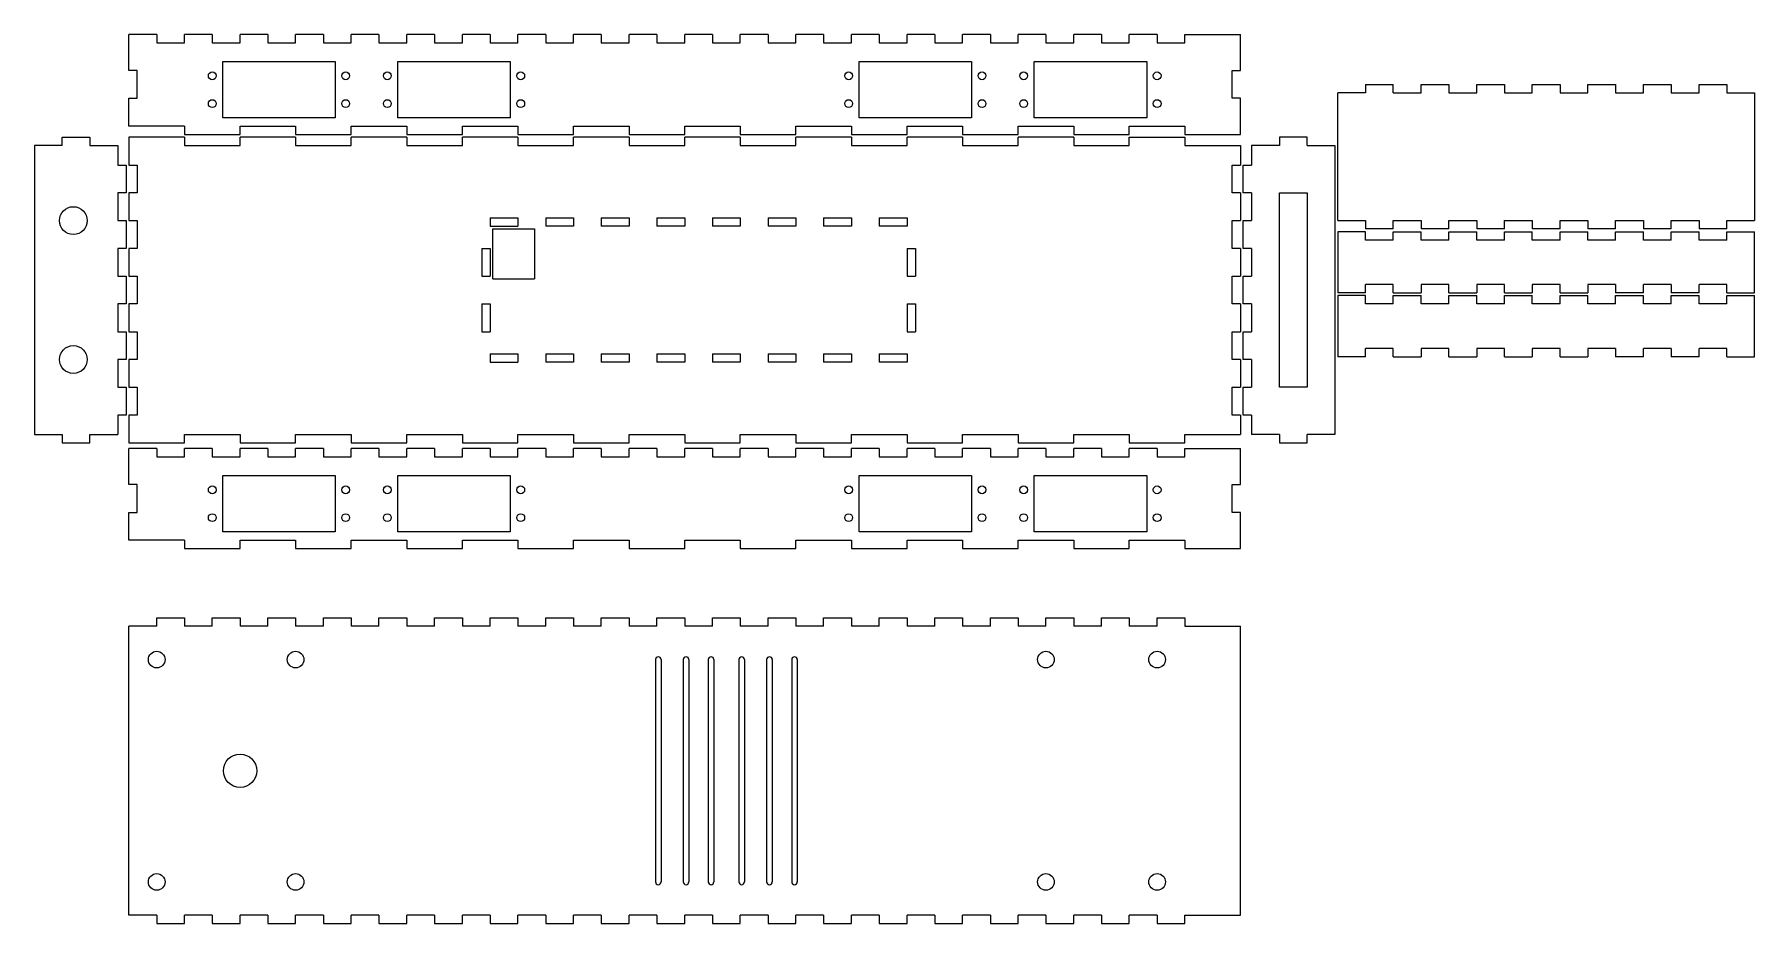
# Model space of a CAD drawing. Header units: millimetres. Extents: x -34 to 585, y -173 to 147.
import ezdxf

# ---------------------------------------------------------------- set-up
doc = ezdxf.new("R2010")
doc.units = ezdxf.units.MM
doc.layers.get('0').update_dxf_attribs({"lineweight": 25, "true_color": 0xffffff})

msp = doc.modelspace()

# ---------------------------------------------------------------- linework, layer by layer
for p, q in [((0, 134), (0, 147)), ((10, 147), (0, 147)), ((10, 147), (10, 144)), ((10, 144), (20, 144)), ((20, 144), (20, 147)), ((30, 147), (20, 147)), ((30, 147), (30, 144)), ((30, 144), (40, 144)), ((40, 144), (40, 147)), ((50, 147), (40, 147)), ((50, 147), (50, 144)), ((50, 144), (60, 144)), ((60, 144), (60, 147)), ((70, 147), (60, 147)), ((70, 147), (70, 144)), ((70, 144), (80, 144)), ((80, 144), (80, 147)), ((90, 147), (80, 147)), ((90, 147), (90, 144)), ((90, 144), (100, 144)), ((100, 144), (100, 147)), ((110, 147), (100, 147)), ((110, 147), (110, 144)), ((110, 144), (120, 144)), ((120, 144), (120, 147)), ((130, 147), (120, 147)), ((130, 147), (130, 144)), ((130, 144), (140, 144)), ((140, 144), (140, 147)), ((150, 147), (140, 147)), ((150, 147), (150, 144)), ((150, 144), (160, 144)), ((160, 144), (160, 147)), ((170, 147), (160, 147)), ((170, 147), (170, 144)), ((170, 144), (180, 144)), ((180, 144), (180, 147)), ((190, 147), (180, 147)), ((190, 147), (190, 144)), ((190, 144), (200, 144)), ((200, 144), (200, 147)), ((210, 147), (200, 147)), ((210, 147), (210, 144)), ((210, 144), (220, 144)), ((220, 144), (220, 147)), ((230, 147), (220, 147)), ((230, 147), (230, 144)), ((230, 144), (240, 144)), ((240, 144), (240, 147)), ((250, 147), (240, 147)), ((250, 147), (250, 144)), ((250, 144), (260, 144)), ((260, 144), (260, 147)), ((270, 147), (260, 147)), ((270, 147), (270, 144)), ((270, 144), (280, 144)), ((280, 144), (280, 147)), ((290, 147), (280, 147)), ((290, 147), (290, 144)), ((290, 144), (300, 144)), ((300, 144), (300, 147)), ((310, 147), (300, 147)), ((310, 147), (310, 144)), ((310, 144), (320, 144)), ((320, 144), (320, 147)), ((330, 147), (320, 147)), ((330, 147), (330, 144)), ((330, 144), (340, 144)), ((340, 144), (340, 147)), ((350, 147), (340, 147)), ((350, 147), (350, 144)), ((350, 144), (360, 144)), ((360, 144), (360, 147)), ((370, 147), (360, 147)), ((370, 147), (370, 144)), ((370, 144), (380, 144)), ((380, 144), (380, 147)), ((380, 147), (400, 147)), ((400, 134), (400, 147)), ((33.75, 137.2), (74.25, 137.2)), ((33.75, 117), (33.75, 137.2)), ((74.25, 137.2), (74.25, 117)), ((96.75, 137.2), (137.25, 137.2)), ((96.75, 117), (96.75, 137.2)), ((137.25, 137.2), (137.25, 117)), ((262.75, 137.2), (303.25, 137.2)), ((262.75, 117), (262.75, 137.2)), ((303.25, 137.2), (303.25, 117)), ((325.75, 137.2), (366.25, 137.2)), ((325.75, 117), (325.75, 137.2)), ((366.25, 137.2), (366.25, 117)), ((3, 134), (0, 134)), ((3, 124), (3, 134)), ((397, 124), (397, 134)), ((397, 134), (400, 134)), ((0, 124), (3, 124)), ((0, 114), (0, 124)), ((400, 124), (397, 124)), ((400, 111), (400, 124)), ((435, 80), (435, 126)), ((445, 126), (435, 126)), ((445, 129), (445, 126)), ((445, 129), (455, 129)), ((455, 126), (455, 129)), ((455, 126), (465, 126)), ((465, 126), (465, 129)), ((465, 129), (475, 129)), ((475, 129), (475, 126)), ((475, 126), (485, 126)), ((485, 126), (485, 129)), ((485, 129), (495, 129)), ((495, 129), (495, 126)), ((495, 126), (505, 126)), ((505, 126), (505, 129)), ((505, 129), (515, 129)), ((515, 129), (515, 126)), ((515, 126), (525, 126)), ((525, 126), (525, 129)), ((525, 129), (535, 129)), ((535, 129), (535, 126)), ((535, 126), (545, 126)), ((545, 126), (545, 129)), ((545, 129), (555, 129)), ((555, 129), (555, 126)), ((555, 126), (565, 126)), ((565, 126), (565, 129)), ((565, 129), (575, 129)), ((575, 129), (575, 126)), ((575, 126), (585, 126)), ((585, 126), (585, 80)), ((20, 114), (0, 114)), ((20, 114), (20, 111)), ((74.25, 117), (33.75, 117)), ((40, 111), (40, 114)), ((40, 114), (60, 114)), ((60, 114), (60, 111)), ((80, 114), (100, 114)), ((80, 111), (80, 114)), ((137.25, 117), (96.75, 117)), ((100, 114), (100, 111)), ((120, 111), (120, 114)), ((120, 114), (140, 114)), ((140, 114), (140, 111)), ((160, 114), (180, 114)), ((160, 111), (160, 114)), ((180, 114), (180, 111)), ((200, 111), (200, 114)), ((200, 114), (220, 114)), ((220, 114), (220, 111)), ((240, 114), (260, 114)), ((240, 111), (240, 114)), ((260, 114), (260, 111)), ((303.25, 117), (262.75, 117)), ((280, 111), (280, 114)), ((280, 114), (300, 114)), ((300, 114), (300, 111)), ((320, 114), (340, 114)), ((320, 111), (320, 114)), ((366.25, 117), (325.75, 117)), ((340, 114), (340, 111)), ((360, 111), (360, 114)), ((360, 114), (380, 114)), ((380, 114), (380, 111)), ((-34, 107), (-34, 3)), ((-24, 107), (-34, 107)), ((-24, 107), (-24, 110)), ((-24, 110), (-14, 110)), ((-14, 110), (-14, 107)), ((-14, 107), (-4, 107)), ((-4, 107), (-4, 100)), ((20, 110), (0, 110)), ((0, 110), (0, 100)), ((20, 111), (40, 111)), ((20, 110), (20, 107)), ((20, 107), (40, 107)), ((40, 107), (40, 110)), ((60, 110), (40, 110)), ((60, 111), (80, 111)), ((60, 110), (60, 107)), ((60, 107), (80, 107)), ((80, 107), (80, 110)), ((100, 110), (80, 110)), ((100, 111), (120, 111)), ((100, 110), (100, 107)), ((100, 107), (120, 107)), ((120, 107), (120, 110)), ((140, 110), (120, 110)), ((140, 111), (160, 111)), ((140, 110), (140, 107)), ((140, 107), (160, 107)), ((160, 107), (160, 110)), ((180, 110), (160, 110)), ((180, 111), (200, 111)), ((180, 110), (180, 107)), ((180, 107), (200, 107)), ((200, 107), (200, 110)), ((220, 110), (200, 110)), ((220, 111), (240, 111)), ((220, 110), (220, 107)), ((220, 107), (240, 107)), ((240, 107), (240, 110)), ((260, 110), (240, 110)), ((260, 111), (280, 111)), ((260, 110), (260, 107)), ((260, 107), (280, 107)), ((280, 107), (280, 110)), ((300, 110), (280, 110)), ((300, 111), (320, 111)), ((300, 110), (300, 107)), ((300, 107), (320, 107)), ((320, 107), (320, 110)), ((340, 110), (320, 110)), ((340, 111), (360, 111)), ((340, 110), (340, 107)), ((340, 107), (360, 107)), ((360, 107), (360, 110)), ((360, 110), (380, 110)), ((380, 111), (400, 111)), ((380, 110), (380, 107)), ((380, 107), (400, 107)), ((400, 107), (400, 100)), ((404, 107), (404, 100)), ((414, 107), (404, 107)), ((424, 110), (414, 110)), ((414, 110), (414, 107)), ((424, 107), (424, 110)), ((424, 107), (434, 107)), ((434, 107), (434, 3)), ((-4, 100), (-1, 100)), ((-1, 100), (-1, 90)), ((0, 100), (3, 100)), ((3, 100), (3, 90)), ((397, 90), (397, 100)), ((397, 100), (400, 100)), ((401, 90), (401, 100)), ((401, 100), (404, 100)), ((-1, 90), (-4, 90)), ((-4, 90), (-4, 80)), ((3, 90), (0, 90)), ((0, 90), (0, 80)), ((400, 90), (397, 90)), ((400, 90), (400, 80)), ((404, 90), (401, 90)), ((404, 90), (404, 80)), ((414, 90), (424, 90)), ((414, 20), (414, 90)), ((424, 90), (424, 20)), ((130, 81), (130, 78)), ((130, 81), (130, 78)), ((130, 81), (140, 81)), ((140, 81), (140, 78)), ((150, 81), (150, 78)), ((150, 81), (160, 81)), ((160, 81), (160, 78)), ((170, 81), (170, 78)), ((170, 81), (180, 81)), ((180, 81), (180, 78)), ((190, 81), (190, 78)), ((190, 81), (200, 81)), ((200, 81), (200, 78)), ((210, 81), (210, 78)), ((210, 81), (220, 81)), ((220, 81), (220, 78)), ((230, 81), (230, 78)), ((230, 81), (240, 81)), ((240, 81), (240, 78)), ((250, 81), (250, 78)), ((250, 81), (260, 81)), ((260, 81), (260, 78)), ((270, 81), (270, 78)), ((270, 81), (270, 78)), ((270, 81), (280, 81)), ((280, 81), (280, 78)), ((-4, 80), (-1, 80)), ((-1, 80), (-1, 70)), ((0, 80), (3, 80)), ((3, 80), (3, 70)), ((130, 78), (140, 78)), ((131, 77), (146, 77)), ((131, 59), (131, 77)), ((146, 77), (146, 59)), ((160, 78), (150, 78)), ((180, 78), (170, 78)), ((200, 78), (190, 78)), ((220, 78), (210, 78)), ((240, 78), (230, 78)), ((260, 78), (250, 78)), ((280, 78), (270, 78)), ((397, 70), (397, 80)), ((397, 80), (400, 80)), ((401, 70), (401, 80)), ((401, 80), (404, 80)), ((435, 80), (445, 80)), ((445, 76), (435, 76)), ((435, 76), (435, 54)), ((445, 80), (445, 77)), ((455, 77), (445, 77)), ((445, 73), (445, 76)), ((455, 77), (455, 80)), ((455, 80), (465, 80)), ((455, 73), (455, 76)), ((455, 76), (465, 76)), ((465, 80), (465, 77)), ((475, 77), (465, 77)), ((465, 73), (465, 76)), ((475, 77), (475, 80)), ((475, 80), (485, 80)), ((475, 73), (475, 76)), ((475, 76), (485, 76)), ((485, 80), (485, 77)), ((495, 77), (485, 77)), ((485, 73), (485, 76)), ((495, 77), (495, 80)), ((495, 80), (505, 80)), ((495, 73), (495, 76)), ((495, 76), (505, 76)), ((505, 80), (505, 77)), ((515, 77), (505, 77)), ((505, 73), (505, 76)), ((515, 77), (515, 80)), ((515, 80), (525, 80)), ((515, 73), (515, 76)), ((515, 76), (525, 76)), ((525, 80), (525, 77)), ((535, 77), (525, 77)), ((525, 73), (525, 76)), ((535, 77), (535, 80)), ((535, 80), (545, 80)), ((535, 73), (535, 76)), ((535, 76), (545, 76)), ((545, 80), (545, 77)), ((555, 77), (545, 77)), ((545, 73), (545, 76)), ((555, 77), (555, 80)), ((555, 80), (565, 80)), ((555, 73), (555, 76)), ((555, 76), (565, 76)), ((565, 80), (565, 77)), ((575, 77), (565, 77)), ((565, 73), (565, 76)), ((575, 77), (575, 80)), ((575, 80), (585, 80)), ((575, 73), (575, 76)), ((575, 76), (585, 76)), ((585, 54), (585, 76)), ((-1, 70), (-4, 70)), ((-4, 70), (-4, 60)), ((3, 70), (0, 70)), ((0, 70), (0, 60)), ((127, 70), (130, 70)), ((127, 70), (127, 60)), ((130, 70), (130, 60)), ((280, 70), (283, 70)), ((280, 70), (280, 60)), ((283, 70), (283, 60)), ((400, 70), (397, 70)), ((400, 70), (400, 60)), ((404, 70), (401, 70)), ((404, 70), (404, 60)), ((455, 73), (445, 73)), ((475, 73), (465, 73)), ((495, 73), (485, 73)), ((515, 73), (505, 73)), ((535, 73), (525, 73)), ((555, 73), (545, 73)), ((575, 73), (565, 73)), ((-4, 60), (-1, 60)), ((-1, 60), (-1, 50)), ((0, 60), (3, 60)), ((3, 60), (3, 50)), ((127, 60), (130, 60)), ((131, 59), (146, 59)), ((280, 60), (283, 60)), ((397, 50), (397, 60)), ((397, 60), (400, 60)), ((401, 50), (401, 60)), ((401, 60), (404, 60)), ((445, 54), (445, 57)), ((455, 57), (445, 57)), ((455, 54), (455, 57)), ((465, 57), (465, 54)), ((475, 57), (465, 57)), ((475, 54), (475, 57)), ((485, 57), (485, 54)), ((495, 57), (485, 57)), ((495, 54), (495, 57)), ((505, 57), (505, 54)), ((515, 57), (505, 57)), ((515, 54), (515, 57)), ((525, 57), (525, 54)), ((535, 57), (525, 57)), ((535, 57), (535, 54)), ((545, 54), (545, 57)), ((555, 57), (545, 57)), ((555, 57), (555, 54)), ((565, 54), (565, 57)), ((575, 57), (565, 57)), ((575, 54), (575, 57)), ((-1, 50), (-4, 50)), ((-4, 50), (-4, 40)), ((3, 50), (0, 50)), ((0, 50), (0, 40)), ((127, 50), (130, 50)), ((127, 50), (127, 40)), ((130, 50), (130, 40)), ((280, 50), (283, 50)), ((280, 50), (280, 40)), ((283, 50), (283, 40)), ((400, 50), (397, 50)), ((400, 50), (400, 40)), ((404, 50), (401, 50)), ((404, 50), (404, 40)), ((445, 54), (435, 54)), ((445, 53), (435, 53)), ((435, 53), (435, 31)), ((445, 50), (445, 53)), ((455, 50), (445, 50)), ((455, 54), (465, 54)), ((455, 50), (455, 53)), ((455, 53), (465, 53)), ((465, 50), (465, 53)), ((475, 50), (465, 50)), ((475, 54), (485, 54)), ((475, 50), (475, 53)), ((475, 53), (485, 53)), ((485, 50), (485, 53)), ((495, 50), (485, 50)), ((495, 54), (505, 54)), ((495, 50), (495, 53)), ((495, 53), (505, 53)), ((505, 50), (505, 53)), ((515, 50), (505, 50)), ((515, 54), (525, 54)), ((515, 50), (515, 53)), ((515, 53), (525, 53)), ((525, 50), (525, 53)), ((535, 50), (525, 50)), ((545, 54), (535, 54)), ((535, 50), (535, 53)), ((535, 53), (545, 53)), ((545, 50), (545, 53)), ((555, 50), (545, 50)), ((565, 54), (555, 54)), ((555, 50), (555, 53)), ((555, 53), (565, 53)), ((565, 50), (565, 53)), ((575, 50), (565, 50)), ((575, 54), (585, 54)), ((575, 50), (575, 53)), ((575, 53), (585, 53)), ((585, 31), (585, 53)), ((-4, 40), (-1, 40)), ((-1, 40), (-1, 30)), ((0, 40), (3, 40)), ((3, 40), (3, 30)), ((127, 40), (130, 40)), ((280, 40), (283, 40)), ((397, 30), (397, 40)), ((397, 40), (400, 40)), ((401, 30), (401, 40)), ((401, 40), (404, 40)), ((130, 32), (130, 29)), ((130, 32), (140, 32)), ((140, 32), (140, 29)), ((150, 32), (150, 29)), ((150, 32), (160, 32)), ((160, 32), (160, 29)), ((170, 32), (170, 29)), ((170, 32), (180, 32)), ((180, 32), (180, 29)), ((190, 32), (190, 29)), ((190, 32), (200, 32)), ((200, 32), (200, 29)), ((210, 32), (210, 29)), ((210, 32), (220, 32)), ((220, 32), (220, 29)), ((230, 32), (230, 29)), ((230, 32), (240, 32)), ((240, 32), (240, 29)), ((250, 32), (250, 29)), ((250, 32), (260, 32)), ((260, 32), (260, 29)), ((270, 32), (270, 29)), ((270, 32), (280, 32)), ((280, 32), (280, 29)), ((445, 31), (435, 31)), ((445, 31), (445, 34)), ((455, 34), (445, 34)), ((455, 31), (455, 34)), ((455, 31), (465, 31)), ((465, 34), (465, 31)), ((475, 34), (465, 34)), ((475, 31), (475, 34)), ((475, 31), (485, 31)), ((485, 34), (485, 31)), ((495, 34), (485, 34)), ((495, 31), (495, 34)), ((495, 31), (505, 31)), ((505, 34), (505, 31)), ((515, 34), (505, 34)), ((515, 31), (515, 34)), ((515, 31), (525, 31)), ((525, 34), (525, 31)), ((535, 34), (525, 34)), ((535, 34), (535, 31)), ((545, 31), (535, 31)), ((545, 31), (545, 34)), ((555, 34), (545, 34)), ((555, 34), (555, 31)), ((565, 31), (555, 31)), ((565, 31), (565, 34)), ((575, 34), (565, 34)), ((575, 31), (575, 34)), ((575, 31), (585, 31)), ((-1, 30), (-4, 30)), ((-4, 30), (-4, 20)), ((3, 30), (0, 30)), ((0, 30), (0, 20)), ((130, 29), (140, 29)), ((160, 29), (150, 29)), ((180, 29), (170, 29)), ((200, 29), (190, 29)), ((220, 29), (210, 29)), ((240, 29), (230, 29)), ((260, 29), (250, 29)), ((280, 29), (270, 29)), ((400, 30), (397, 30)), ((400, 30), (400, 20)), ((404, 30), (401, 30)), ((404, 30), (404, 20)), ((-4, 20), (-1, 20)), ((-1, 20), (-1, 10)), ((0, 20), (3, 20)), ((3, 20), (3, 10)), ((397, 10), (397, 20)), ((397, 20), (400, 20)), ((401, 10), (401, 20)), ((401, 20), (404, 20)), ((424, 20), (414, 20)), ((-1, 10), (-4, 10)), ((-4, 10), (-4, 3)), ((3, 10), (0, 10)), ((0, 10), (0, 0)), ((400, 10), (397, 10)), ((400, 10), (400, 3)), ((404, 10), (401, 10)), ((404, 10), (404, 3)), ((-34, 3), (-24, 3)), ((-24, 3), (-24, 0)), ((-24, 0), (-14, 0)), ((-14, 3), (-4, 3)), ((-14, 0), (-14, 3)), ((0, 0), (20, 0)), ((20, 0), (20, 3)), ((20, 3), (40, 3)), ((40, 3), (40, 0)), ((40, 0), (60, 0)), ((60, 0), (60, 3)), ((60, 3), (80, 3)), ((80, 3), (80, 0)), ((80, 0), (100, 0)), ((100, 0), (100, 3)), ((100, 3), (120, 3)), ((120, 3), (120, 0)), ((120, 0), (140, 0)), ((140, 0), (140, 3)), ((140, 3), (160, 3)), ((160, 3), (160, 0)), ((160, 0), (180, 0)), ((180, 0), (180, 3)), ((180, 3), (200, 3)), ((200, 3), (200, 0)), ((200, 0), (220, 0)), ((220, 0), (220, 3)), ((220, 3), (240, 3)), ((240, 3), (240, 0)), ((240, 0), (260, 0)), ((260, 0), (260, 3)), ((260, 3), (280, 3)), ((280, 3), (280, 0)), ((280, 0), (300, 0)), ((300, 0), (300, 3)), ((300, 3), (320, 3)), ((320, 3), (320, 0)), ((320, 0), (340, 0)), ((340, 0), (340, 3)), ((340, 3), (360, 3)), ((360, 3), (360, 0)), ((360, 0), (380, 0)), ((380, 0), (380, 3)), ((380, 3), (400, 3)), ((414, 3), (404, 3)), ((414, 3), (414, 0)), ((414, 0), (424, 0)), ((434, 3), (424, 3)), ((424, 0), (424, 3)), ((0, -15), (0, -2)), ((10, -2), (0, -2)), ((10, -2), (10, -5)), ((10, -5), (20, -5)), ((20, -5), (20, -2)), ((30, -2), (20, -2)), ((30, -2), (30, -5)), ((30, -5), (40, -5)), ((40, -5), (40, -2)), ((50, -2), (40, -2)), ((50, -2), (50, -5)), ((50, -5), (60, -5)), ((60, -5), (60, -2)), ((70, -2), (60, -2)), ((70, -2), (70, -5)), ((70, -5), (80, -5)), ((80, -5), (80, -2)), ((90, -2), (80, -2)), ((90, -2), (90, -5)), ((90, -5), (100, -5)), ((100, -5), (100, -2)), ((110, -2), (100, -2)), ((110, -2), (110, -5)), ((110, -5), (120, -5)), ((120, -5), (120, -2)), ((130, -2), (120, -2)), ((130, -2), (130, -5)), ((130, -5), (140, -5)), ((140, -5), (140, -2)), ((150, -2), (140, -2)), ((150, -2), (150, -5)), ((150, -5), (160, -5)), ((160, -5), (160, -2)), ((170, -2), (160, -2)), ((170, -2), (170, -5)), ((170, -5), (180, -5)), ((180, -5), (180, -2)), ((190, -2), (180, -2)), ((190, -2), (190, -5)), ((190, -5), (200, -5)), ((200, -5), (200, -2)), ((210, -2), (200, -2)), ((210, -2), (210, -5)), ((210, -5), (220, -5)), ((220, -5), (220, -2)), ((230, -2), (220, -2)), ((230, -2), (230, -5)), ((230, -5), (240, -5)), ((240, -5), (240, -2)), ((250, -2), (240, -2)), ((250, -2), (250, -5)), ((250, -5), (260, -5)), ((260, -5), (260, -2)), ((270, -2), (260, -2)), ((270, -2), (270, -5)), ((270, -5), (280, -5)), ((280, -5), (280, -2)), ((290, -2), (280, -2)), ((290, -2), (290, -5)), ((290, -5), (300, -5)), ((300, -5), (300, -2)), ((310, -2), (300, -2)), ((310, -2), (310, -5)), ((310, -5), (320, -5)), ((320, -5), (320, -2)), ((330, -2), (320, -2)), ((330, -2), (330, -5)), ((330, -5), (340, -5)), ((340, -5), (340, -2)), ((350, -2), (340, -2)), ((350, -2), (350, -5)), ((350, -5), (360, -5)), ((360, -5), (360, -2)), ((370, -2), (360, -2)), ((370, -2), (370, -5)), ((370, -5), (380, -5)), ((380, -5), (380, -2)), ((380, -2), (400, -2)), ((400, -15), (400, -2)), ((33.75, -11.8), (74.25, -11.8)), ((33.75, -32), (33.75, -11.8)), ((74.25, -11.8), (74.25, -32)), ((96.75, -11.8), (137.25, -11.8)), ((96.75, -32), (96.75, -11.8)), ((137.25, -11.8), (137.25, -32)), ((262.75, -11.8), (303.25, -11.8)), ((262.75, -32), (262.75, -11.8)), ((303.25, -11.8), (303.25, -32)), ((325.75, -11.8), (366.25, -11.8)), ((325.75, -32), (325.75, -11.8)), ((366.25, -11.8), (366.25, -32)), ((3, -15), (0, -15)), ((3, -25), (3, -15)), ((397, -25), (397, -15)), ((397, -15), (400, -15)), ((0, -25), (3, -25)), ((0, -35), (0, -25)), ((400, -25), (397, -25)), ((400, -38), (400, -25)), ((20, -35), (0, -35)), ((20, -35), (20, -38)), ((74.25, -32), (33.75, -32)), ((40, -38), (40, -35)), ((40, -35), (60, -35)), ((60, -35), (60, -38)), ((80, -35), (100, -35)), ((80, -38), (80, -35)), ((137.25, -32), (96.75, -32)), ((100, -35), (100, -38)), ((120, -38), (120, -35)), ((120, -35), (140, -35)), ((140, -35), (140, -38)), ((160, -35), (180, -35)), ((160, -38), (160, -35)), ((180, -35), (180, -38)), ((200, -38), (200, -35)), ((200, -35), (220, -35)), ((220, -35), (220, -38)), ((240, -35), (260, -35)), ((240, -38), (240, -35)), ((260, -35), (260, -38)), ((303.25, -32), (262.75, -32)), ((280, -38), (280, -35)), ((280, -35), (300, -35)), ((300, -35), (300, -38)), ((320, -35), (340, -35)), ((320, -38), (320, -35)), ((366.25, -32), (325.75, -32)), ((340, -35), (340, -38)), ((360, -38), (360, -35)), ((360, -35), (380, -35)), ((380, -35), (380, -38)), ((20, -38), (40, -38)), ((60, -38), (80, -38)), ((100, -38), (120, -38)), ((140, -38), (160, -38)), ((180, -38), (200, -38)), ((220, -38), (240, -38)), ((260, -38), (280, -38)), ((300, -38), (320, -38)), ((340, -38), (360, -38)), ((380, -38), (400, -38)), ((0, -170), (0, -66)), ((10, -66), (0, -66)), ((10, -66), (10, -63)), ((10, -63), (20, -63)), ((20, -63), (20, -66)), ((30, -66), (20, -66)), ((30, -66), (30, -63)), ((30, -63), (40, -63)), ((40, -63), (40, -66)), ((50, -66), (40, -66)), ((50, -66), (50, -63)), ((50, -63), (60, -63)), ((60, -63), (60, -66)), ((70, -66), (60, -66)), ((70, -66), (70, -63)), ((70, -63), (80, -63)), ((80, -63), (80, -66)), ((90, -66), (80, -66)), ((90, -66), (90, -63)), ((90, -63), (100, -63)), ((100, -63), (100, -66)), ((110, -66), (100, -66)), ((110, -66), (110, -63)), ((110, -63), (120, -63)), ((120, -63), (120, -66)), ((130, -66), (120, -66)), ((130, -66), (130, -63)), ((130, -63), (140, -63)), ((140, -63), (140, -66)), ((150, -66), (140, -66)), ((150, -66), (150, -63)), ((150, -63), (160, -63)), ((160, -63), (160, -66)), ((170, -66), (160, -66)), ((170, -66), (170, -63)), ((170, -63), (180, -63)), ((180, -63), (180, -66)), ((190, -66), (180, -66)), ((190, -66), (190, -63)), ((190, -63), (200, -63)), ((200, -63), (200, -66)), ((210, -66), (200, -66)), ((210, -66), (210, -63)), ((210, -63), (220, -63)), ((220, -63), (220, -66)), ((230, -66), (220, -66)), ((230, -66), (230, -63)), ((230, -63), (240, -63)), ((240, -63), (240, -66)), ((250, -66), (240, -66)), ((250, -66), (250, -63)), ((250, -63), (260, -63)), ((260, -63), (260, -66)), ((270, -66), (260, -66)), ((270, -66), (270, -63)), ((270, -63), (280, -63)), ((280, -63), (280, -66)), ((290, -66), (280, -66)), ((290, -66), (290, -63)), ((290, -63), (300, -63)), ((300, -63), (300, -66)), ((310, -66), (300, -66)), ((310, -66), (310, -63)), ((310, -63), (320, -63)), ((320, -63), (320, -66)), ((330, -66), (320, -66)), ((330, -66), (330, -63)), ((330, -63), (340, -63)), ((340, -63), (340, -66)), ((350, -66), (340, -66)), ((350, -66), (350, -63)), ((350, -63), (360, -63)), ((360, -63), (360, -66)), ((370, -66), (360, -66)), ((370, -66), (370, -63)), ((370, -63), (380, -63)), ((380, -63), (380, -66)), ((380, -66), (400, -66)), ((400, -170), (400, -66)), ((189.5, -78), (189.5, -158)), ((191.5, -78), (191.5, -158)), ((199.5, -78), (199.5, -158)), ((201.5, -78), (201.5, -158)), ((208.5, -78), (208.5, -158)), ((210.5, -78), (210.5, -158)), ((219.5, -78), (219.5, -158)), ((221.5, -78), (221.5, -158)), ((229.5, -78), (229.5, -158)), ((231.5, -78), (231.5, -158)), ((238.5, -78), (238.5, -158)), ((240.5, -78), (240.5, -158)), ((10, -170), (0, -170)), ((10, -170), (10, -173)), ((10, -173), (20, -173)), ((20, -173), (20, -170)), ((30, -170), (20, -170)), ((30, -170), (30, -173)), ((30, -173), (40, -173)), ((40, -173), (40, -170)), ((50, -170), (40, -170)), ((50, -170), (50, -173)), ((50, -173), (60, -173)), ((60, -173), (60, -170)), ((70, -170), (60, -170)), ((70, -170), (70, -173)), ((70, -173), (80, -173)), ((80, -173), (80, -170)), ((90, -170), (80, -170)), ((90, -170), (90, -173)), ((90, -173), (100, -173)), ((100, -173), (100, -170)), ((110, -170), (100, -170)), ((110, -170), (110, -173)), ((110, -173), (120, -173)), ((120, -173), (120, -170)), ((130, -170), (120, -170)), ((130, -170), (130, -173)), ((130, -173), (140, -173)), ((140, -173), (140, -170)), ((150, -170), (140, -170)), ((150, -170), (150, -173)), ((150, -173), (160, -173)), ((160, -173), (160, -170)), ((170, -170), (160, -170)), ((170, -170), (170, -173)), ((170, -173), (180, -173)), ((180, -173), (180, -170)), ((190, -170), (180, -170)), ((190, -170), (190, -173)), ((190, -173), (200, -173)), ((200, -173), (200, -170)), ((210, -170), (200, -170)), ((210, -170), (210, -173)), ((210, -173), (220, -173)), ((220, -173), (220, -170)), ((230, -170), (220, -170)), ((230, -170), (230, -173)), ((230, -173), (240, -173)), ((240, -173), (240, -170)), ((250, -170), (240, -170)), ((250, -170), (250, -173)), ((250, -173), (260, -173)), ((260, -173), (260, -170)), ((270, -170), (260, -170)), ((270, -170), (270, -173)), ((270, -173), (280, -173)), ((280, -173), (280, -170)), ((290, -170), (280, -170)), ((290, -170), (290, -173)), ((290, -173), (300, -173)), ((300, -173), (300, -170)), ((310, -170), (300, -170)), ((310, -170), (310, -173)), ((310, -173), (320, -173)), ((320, -173), (320, -170)), ((330, -170), (320, -170)), ((330, -170), (330, -173)), ((330, -173), (340, -173)), ((340, -173), (340, -170)), ((350, -170), (340, -170)), ((350, -170), (350, -173)), ((350, -173), (360, -173)), ((360, -173), (360, -170)), ((370, -170), (360, -170)), ((370, -170), (370, -173)), ((370, -173), (380, -173)), ((380, -173), (380, -170)), ((380, -170), (400, -170))]:
    msp.add_line(p, q)
for centre, radius in [((30, 132.1), 1.41), ((78, 132.1), 1.41), ((93, 132.1), 1.41), ((141, 132.1), 1.41), ((259, 132.1), 1.41), ((307, 132.1), 1.41), ((322, 132.1), 1.41), ((370, 132.1), 1.41), ((30, 122.1), 1.41), ((78, 122.1), 1.41), ((93, 122.1), 1.41), ((141, 122.1), 1.41), ((259, 122.1), 1.41), ((307, 122.1), 1.41), ((322, 122.1), 1.41), ((370, 122.1), 1.41), ((-20, 80), 5), ((-20, 30), 5), ((30, -16.9), 1.41), ((78, -16.9), 1.41), ((93, -16.9), 1.41), ((141, -16.9), 1.41), ((259, -16.9), 1.41), ((307, -16.9), 1.41), ((322, -16.9), 1.41), ((370, -16.9), 1.41), ((30, -26.9), 1.41), ((78, -26.9), 1.41), ((93, -26.9), 1.41), ((141, -26.9), 1.41), ((259, -26.9), 1.41), ((307, -26.9), 1.41), ((322, -26.9), 1.41), ((370, -26.9), 1.41), ((10, -78), 3), ((60, -78), 3), ((330, -78), 3), ((370, -78), 3), ((40, -118), 6), ((10, -158), 3), ((60, -158), 3), ((330, -158), 3), ((370, -158), 3)]:
    msp.add_circle(centre, radius)
for centre, start, end in [((190.5, -78), 0, 180), ((200.5, -78), 0, 180), ((209.5, -78), 0, 180), ((220.5, -78), 0, 180), ((230.5, -78), 0, 180), ((239.5, -78), 0, 180), ((190.5, -158), 180, 0), ((200.5, -158), 180, 0), ((209.5, -158), 180, 0), ((220.5, -158), 180, 0), ((230.5, -158), 180, 0), ((239.5, -158), 180, 0)]:
    msp.add_arc(centre, 1, start, end)

doc.saveas('drawing.dxf')
